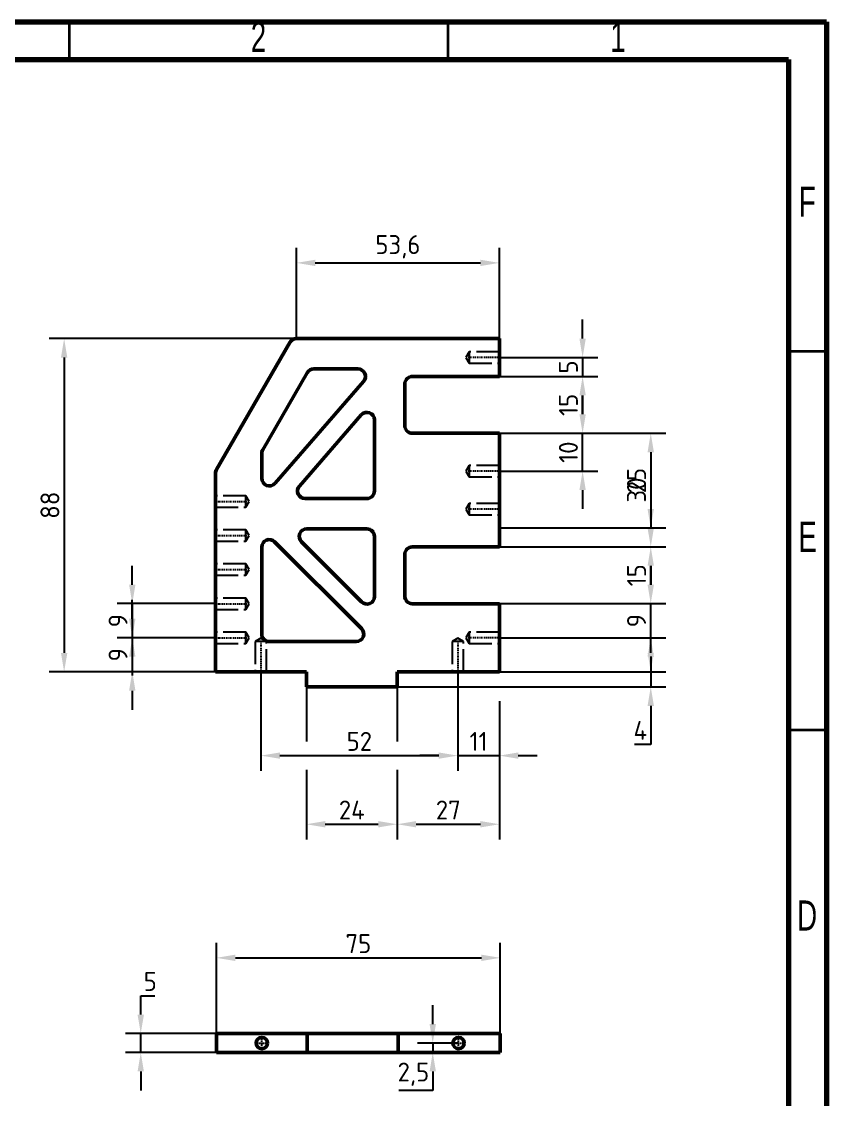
# Model space of a CAD drawing. Header units: millimetres. Extents: x -1615 to 4166, y 5 to 3174.
# Drawn here: x 779.8 to 886.1, y 533.6 to 675.9 of the extents above; entities that cross this region are included whole.
import ezdxf

# ---------------------------------------------------------------- set-up
doc = ezdxf.new("R2010")
doc.units = ezdxf.units.MM
doc.header["$LTSCALE"] = 0.25
doc.header["$PDSIZE"] = -1
for name, pattern in [('ACAD_ISO02W100', [15, 12, -3]), ('ACAD_ISO08W100', [36, 24, -3, 6, -3]), ('CENTER2', [1.125, 0.75, -0.125, 0.125, -0.125])]:
    doc.linetypes.add(name, pattern=pattern)
doc.layers.get('0').update_dxf_attribs({"lineweight": 50})
for name, color, linetype, lineweight in [('duong tam', 2, 'ACAD_ISO08W100', 25), ('kich thuoc', 1, 'Continuous', 25), ('Net dam', 7, 'Continuous', 50), ('netdut', 6, 'ACAD_ISO02W100', 25)]:
    doc.layers.add(name, color=color, linetype=linetype, lineweight=lineweight)
doc.styles.add('SLDTEXTSTYLE0', font='TXT', dxfattribs={"width": 0.686449})
doc.styles.get("Standard").update_dxf_attribs({"font": ''})
doc.styles.get('Standard').set_extended_font_data('TCVN 7284')
doc.dimstyles.new('Ratio 2', dxfattribs={"dimtxt": 2.5, "dimasz": 2.5, "dimexe": 2, "dimexo": 0, "dimtad": 1, "dimtoh": 1, "dimdec": 1, "dimlfac": 2, "dimzin": 9, "dimtxsty": 'Standard', "dimcen": 2.5, "dimazin": 2, "dimtfac": 1, "dimtdec": 1, "dimtmove": 0, "dimatfit": 3, "dimfxl": 1, "dimtzin": 1, "dimarcsym": 0})

# ---------------------------------------------------------------- blocks, each defined once
blk = doc.blocks.new('*U825')
at = {"layer": 'duong tam', "color": 0, "linetype": 'CENTER2', "transparency": 16777216}
blk.add_line((2.12, 0), (-2.12, 0), dxfattribs=at)
blk = doc.blocks.new('*U826')
at = {"layer": 'duong tam', "color": 0, "linetype": 'CENTER2', "transparency": 16777216}
blk.add_line((2.12, 0), (-2.12, 0), dxfattribs=at)
blk = doc.blocks.new('*U827')
at = {"layer": 'duong tam', "color": 0, "linetype": 'CENTER2', "transparency": 16777216}
blk.add_line((2.12, 0), (-2.12, 0), dxfattribs=at)
blk = doc.blocks.new('*U828')
at = {"layer": 'duong tam', "color": 0, "linetype": 'CENTER2', "transparency": 16777216}
blk.add_line((2.12, 0), (-2.12, 0), dxfattribs=at)
blk = doc.blocks.new('*U829')
at = {"layer": 'duong tam', "color": 0, "linetype": 'CENTER2', "transparency": 16777216}
blk.add_line((0, 2.12), (0, -2.12), dxfattribs=at)
blk = doc.blocks.new('*U830')
at = {"layer": 'duong tam', "color": 0, "linetype": 'CENTER2', "transparency": 16777216}
blk.add_line((0, 2.12), (0, -2.12), dxfattribs=at)
blk = doc.blocks.new('*U831')
at = {"layer": 'duong tam', "color": 0, "linetype": 'CENTER2', "transparency": 16777216}
blk.add_line((-2.12, 0), (2.12, 0), dxfattribs=at)
blk = doc.blocks.new('*U832')
at = {"layer": 'duong tam', "color": 0, "linetype": 'CENTER2', "transparency": 16777216}
blk.add_line((-2.12, 0), (2.12, 0), dxfattribs=at)
blk = doc.blocks.new('*U833')
at = {"layer": 'duong tam', "color": 0, "linetype": 'CENTER2', "transparency": 16777216}
blk.add_line((-2.12, 0), (2.12, 0), dxfattribs=at)
blk = doc.blocks.new('*U834')
at = {"layer": 'duong tam', "color": 0, "linetype": 'CENTER2', "transparency": 16777216}
blk.add_line((-2.12, 0), (2.12, 0), dxfattribs=at)
blk = doc.blocks.new('*U835')
at = {"layer": 'duong tam', "color": 0, "linetype": 'CENTER2', "transparency": 16777216}
blk.add_line((-2.12, 0), (2.12, 0), dxfattribs=at)
blk = doc.blocks.new('*U836')
at = {"layer": 'duong tam', "color": 0, "linetype": 'CENTER2', "transparency": 16777216}
for p, q in [((-0.87, 0), (-0.15, 0)), ((0, 0.15), (0, 0.87)), ((0.15, 0), (0.87, 0)), ((0, -0.87), (0, -0.15))]:
    blk.add_line(p, q, dxfattribs=at)
at = {"layer": 'duong tam', "color": 0, "linetype": 'Continuous', "transparency": 16777216}
for p, q in [((-0.075, 0), (0.075, 0)), ((0, -0.075), (0, 0.075))]:
    blk.add_line(p, q, dxfattribs=at)
blk = doc.blocks.new('*U837')
at = {"layer": 'duong tam', "color": 0, "linetype": 'CENTER2', "transparency": 16777216}
for p, q in [((-0.87, 0), (-0.15, 0)), ((0, 0.15), (0, 0.87)), ((0.15, 0), (0.87, 0)), ((0, -0.87), (0, -0.15))]:
    blk.add_line(p, q, dxfattribs=at)
at = {"layer": 'duong tam', "color": 0, "linetype": 'Continuous', "transparency": 16777216}
for p, q in [((-0.075, 0), (0.075, 0)), ((0, -0.075), (0, 0.075))]:
    blk.add_line(p, q, dxfattribs=at)
blk = doc.blocks.new('*D862')
at = {"layer": 'Defpoints', "color": 0, "transparency": 16777216}
for p in [(843.02, 552.26), (805.52, 542.26), (843.02, 542.26)]:
    blk.add_point(p, dxfattribs=at)
at = {"layer": 'kich thuoc', "color": 0, "lineweight": -2, "transparency": 16777216}
for p, q in [((805.52, 542.26), (805.52, 554.26)), ((843.02, 542.26), (843.02, 554.26)), ((808.02, 552.26), (840.52, 552.26))]:
    blk.add_line(p, q, dxfattribs=at)
at = {"layer": 'kich thuoc', "color": 0, "transparency": 16777216}
for points in [[(808.02, 552.68), (808.02, 551.84), (805.52, 552.26)], [(840.52, 552.68), (840.52, 551.84), (843.02, 552.26)]]:
    blk.add_solid(points, dxfattribs=at)
at = {"layer": 'kich thuoc', "color": 0, "transparency": 16777216, "insert": (824.27, 554.14), "char_height": 2.5, "attachment_point": 5}
blk.add_mtext('75', dxfattribs=at)
blk = doc.blocks.new('*D863')
at = {"layer": 'Defpoints', "color": 0, "transparency": 16777216}
for p in [(795.52, 542.26), (805.52, 542.26), (805.52, 539.76)]:
    blk.add_point(p, dxfattribs=at)
at = {"layer": 'kich thuoc', "color": 0, "lineweight": -2, "transparency": 16777216}
for p, q in [((795.52, 544.76), (795.52, 547.26)), ((795.52, 547.26), (797.39, 547.26)), ((805.52, 542.26), (793.52, 542.26)), ((795.52, 539.76), (795.52, 542.26)), ((805.52, 539.76), (793.52, 539.76)), ((795.52, 537.26), (795.52, 534.76))]:
    blk.add_line(p, q, dxfattribs=at)
at = {"layer": 'kich thuoc', "color": 0, "transparency": 16777216}
for points in [[(795.1, 544.76), (795.94, 544.76), (795.52, 542.26)], [(795.1, 537.26), (795.94, 537.26), (795.52, 539.76)]]:
    blk.add_solid(points, dxfattribs=at)
at = {"layer": 'kich thuoc', "color": 0, "transparency": 16777216, "insert": (796.77, 549.14), "char_height": 2.5, "attachment_point": 5}
blk.add_mtext('5', dxfattribs=at)
blk = doc.blocks.new('*D864')
at = {"layer": 'Defpoints', "color": 0, "transparency": 16777216}
for p in [(837.52, 541.01), (834.1, 539.76), (837.52, 539.76)]:
    blk.add_point(p, dxfattribs=at)
at = {"layer": 'kich thuoc', "color": 0, "lineweight": -2, "transparency": 16777216}
for p, q in [((834.1, 543.51), (834.1, 546.01)), ((837.52, 541.01), (832.1, 541.01)), ((834.1, 541.01), (834.1, 539.76)), ((837.52, 539.76), (832.1, 539.76)), ((834.1, 537.26), (834.1, 534.76)), ((834.1, 534.76), (829.6, 534.76))]:
    blk.add_line(p, q, dxfattribs=at)
at = {"layer": 'kich thuoc', "color": 0, "transparency": 16777216}
for points in [[(833.68, 543.51), (834.52, 543.51), (834.1, 541.01)], [(833.68, 537.26), (834.52, 537.26), (834.1, 539.76)]]:
    blk.add_solid(points, dxfattribs=at)
at = {"layer": 'kich thuoc', "color": 0, "transparency": 16777216, "insert": (831.54, 536.89), "char_height": 2.5, "attachment_point": 5}
blk.add_mtext('2,5', dxfattribs=at)
blk = doc.blocks.new('*D865')
at = {"layer": 'Defpoints', "color": 0, "transparency": 16777216}
for p in [(816.08, 634.03), (785.4, 590.03), (805.4, 590.03)]:
    blk.add_point(p, dxfattribs=at)
at = {"layer": 'kich thuoc', "color": 0, "lineweight": -2, "transparency": 16777216}
for p, q in [((816.08, 634.03), (783.4, 634.03)), ((785.4, 631.53), (785.4, 592.53)), ((805.4, 590.03), (783.4, 590.03))]:
    blk.add_line(p, q, dxfattribs=at)
at = {"layer": 'kich thuoc', "color": 0, "transparency": 16777216}
for points in [[(784.98, 631.53), (785.82, 631.53), (785.4, 634.03)], [(784.98, 592.53), (785.82, 592.53), (785.4, 590.03)]]:
    blk.add_solid(points, dxfattribs=at)
at = {"layer": 'kich thuoc', "color": 0, "transparency": 16777216, "insert": (783.52, 612.03), "char_height": 2.5, "attachment_point": 5, "rotation": 90}
blk.add_mtext('88', dxfattribs=at)
blk = doc.blocks.new('*D866')
at = {"layer": 'Defpoints', "color": 0, "transparency": 16777216}
for p in [(805.4, 594.53), (794.4, 590.03), (805.4, 590.03)]:
    blk.add_point(p, dxfattribs=at)
at = {"layer": 'kich thuoc', "color": 0, "lineweight": -2, "transparency": 16777216}
for p, q in [((794.4, 597.03), (794.4, 599.53)), ((805.4, 594.53), (792.4, 594.53)), ((794.4, 594.53), (794.4, 590.03)), ((805.4, 590.03), (792.4, 590.03)), ((794.4, 587.53), (794.4, 585.03))]:
    blk.add_line(p, q, dxfattribs=at)
at = {"layer": 'kich thuoc', "color": 0, "transparency": 16777216}
for points in [[(793.98, 597.03), (794.82, 597.03), (794.4, 594.53)], [(793.98, 587.53), (794.82, 587.53), (794.4, 590.03)]]:
    blk.add_solid(points, dxfattribs=at)
at = {"layer": 'kich thuoc', "color": 0, "transparency": 16777216, "insert": (792.52, 592.28), "char_height": 2.5, "attachment_point": 5, "rotation": 90}
blk.add_mtext('9', dxfattribs=at)
blk = doc.blocks.new('*D867')
at = {"layer": 'Defpoints', "color": 0, "transparency": 16777216}
for p in [(805.28, 599.03), (794.4, 594.53), (805.28, 594.53)]:
    blk.add_point(p, dxfattribs=at)
at = {"layer": 'kich thuoc', "color": 0, "lineweight": -2, "transparency": 16777216}
for p, q in [((794.4, 601.53), (794.4, 604.03)), ((805.28, 599.03), (792.4, 599.03)), ((794.4, 599.03), (794.4, 594.53)), ((805.28, 594.53), (792.4, 594.53)), ((794.4, 592.03), (794.4, 589.53))]:
    blk.add_line(p, q, dxfattribs=at)
at = {"layer": 'kich thuoc', "color": 0, "transparency": 16777216}
for points in [[(793.98, 601.53), (794.82, 601.53), (794.4, 599.03)], [(793.98, 592.03), (794.82, 592.03), (794.4, 594.53)]]:
    blk.add_solid(points, dxfattribs=at)
at = {"layer": 'kich thuoc', "color": 0, "transparency": 16777216, "insert": (792.52, 596.78), "char_height": 2.5, "attachment_point": 5, "rotation": 90}
blk.add_mtext('9', dxfattribs=at)
blk = doc.blocks.new('*D868')
at = {"layer": 'Defpoints', "color": 0, "transparency": 16777216}
for p in [(842.9, 644.03), (816.08, 634.03), (842.9, 634.03)]:
    blk.add_point(p, dxfattribs=at)
at = {"layer": 'kich thuoc', "color": 0, "lineweight": -2, "transparency": 16777216}
for p, q in [((816.08, 634.03), (816.08, 646.03)), ((842.9, 634.03), (842.9, 646.03)), ((818.58, 644.03), (840.4, 644.03))]:
    blk.add_line(p, q, dxfattribs=at)
at = {"layer": 'kich thuoc', "color": 0, "transparency": 16777216}
for points in [[(818.58, 644.44), (818.58, 643.61), (816.08, 644.03)], [(840.4, 644.44), (840.4, 643.61), (842.9, 644.03)]]:
    blk.add_solid(points, dxfattribs=at)
at = {"layer": 'kich thuoc', "color": 0, "transparency": 16777216, "insert": (829.49, 646.15), "char_height": 2.5, "attachment_point": 5}
blk.add_mtext('53,6', dxfattribs=at)
blk = doc.blocks.new('*D869')
at = {"layer": 'Defpoints', "color": 0, "transparency": 16777216}
for p in [(842.9, 621.53), (842.9, 609.03), (862.9, 609.03)]:
    blk.add_point(p, dxfattribs=at)
at = {"layer": 'kich thuoc', "color": 0, "lineweight": -2, "transparency": 16777216}
for p, q in [((842.9, 621.53), (864.9, 621.53)), ((862.9, 619.03), (862.9, 611.53)), ((842.9, 609.03), (864.9, 609.03))]:
    blk.add_line(p, q, dxfattribs=at)
at = {"layer": 'kich thuoc', "color": 0, "transparency": 16777216}
for points in [[(862.48, 619.03), (863.32, 619.03), (862.9, 621.53)], [(862.48, 611.53), (863.32, 611.53), (862.9, 609.03)]]:
    blk.add_solid(points, dxfattribs=at)
at = {"layer": 'kich thuoc', "color": 0, "transparency": 16777216, "insert": (861.02, 615.28), "char_height": 2.5, "attachment_point": 5, "rotation": 90}
blk.add_mtext('25', dxfattribs=at)
blk = doc.blocks.new('*D870')
at = {"layer": 'Defpoints', "color": 0, "transparency": 16777216}
for p in [(842.9, 629.03), (842.9, 621.53), (853.9, 621.53)]:
    blk.add_point(p, dxfattribs=at)
at = {"layer": 'kich thuoc', "color": 0, "lineweight": -2, "transparency": 16777216}
for p, q in [((842.9, 629.03), (855.9, 629.03)), ((853.9, 626.53), (853.9, 624.03)), ((842.9, 621.53), (855.9, 621.53))]:
    blk.add_line(p, q, dxfattribs=at)
at = {"layer": 'kich thuoc', "color": 0, "transparency": 16777216}
for points in [[(853.48, 626.53), (854.32, 626.53), (853.9, 629.03)], [(853.48, 624.03), (854.32, 624.03), (853.9, 621.53)]]:
    blk.add_solid(points, dxfattribs=at)
at = {"layer": 'kich thuoc', "color": 0, "transparency": 16777216, "insert": (852.02, 625.28), "char_height": 2.5, "attachment_point": 5, "rotation": 90}
blk.add_mtext('15', dxfattribs=at)
blk = doc.blocks.new('*D871')
at = {"layer": 'Defpoints', "color": 0, "transparency": 16777216}
for p in [(842.9, 631.53), (842.9, 629.03), (853.9, 629.03)]:
    blk.add_point(p, dxfattribs=at)
at = {"layer": 'kich thuoc', "color": 0, "lineweight": -2, "transparency": 16777216}
for p, q in [((853.9, 634.03), (853.9, 636.53)), ((842.9, 631.53), (855.9, 631.53)), ((853.9, 631.53), (853.9, 629.03)), ((842.9, 629.03), (855.9, 629.03)), ((853.9, 626.53), (853.9, 624.03))]:
    blk.add_line(p, q, dxfattribs=at)
at = {"layer": 'kich thuoc', "color": 0, "transparency": 16777216}
for points in [[(853.48, 634.03), (854.32, 634.03), (853.9, 631.53)], [(853.48, 626.53), (854.32, 626.53), (853.9, 629.03)]]:
    blk.add_solid(points, dxfattribs=at)
at = {"layer": 'kich thuoc', "color": 0, "transparency": 16777216, "insert": (852.02, 630.28), "char_height": 2.5, "attachment_point": 5, "rotation": 90}
blk.add_mtext('5', dxfattribs=at)
blk = doc.blocks.new('*D872')
at = {"layer": 'Defpoints', "color": 0, "transparency": 16777216}
for p in [(842.9, 621.53), (842.9, 606.53), (862.9, 606.53)]:
    blk.add_point(p, dxfattribs=at)
at = {"layer": 'kich thuoc', "color": 0, "lineweight": -2, "transparency": 16777216}
for p, q in [((842.9, 621.53), (864.9, 621.53)), ((862.9, 619.03), (862.9, 609.03)), ((842.9, 606.53), (864.9, 606.53))]:
    blk.add_line(p, q, dxfattribs=at)
at = {"layer": 'kich thuoc', "color": 0, "transparency": 16777216}
for points in [[(862.48, 619.03), (863.32, 619.03), (862.9, 621.53)], [(862.48, 609.03), (863.32, 609.03), (862.9, 606.53)]]:
    blk.add_solid(points, dxfattribs=at)
at = {"layer": 'kich thuoc', "color": 0, "transparency": 16777216, "insert": (861.02, 614.03), "char_height": 2.5, "attachment_point": 5, "rotation": 90}
blk.add_mtext('30', dxfattribs=at)
blk = doc.blocks.new('*D873')
at = {"layer": 'Defpoints', "color": 0, "transparency": 16777216}
for p in [(842.9, 606.53), (842.9, 599.03), (862.9, 599.03)]:
    blk.add_point(p, dxfattribs=at)
at = {"layer": 'kich thuoc', "color": 0, "lineweight": -2, "transparency": 16777216}
for p, q in [((842.9, 606.53), (864.9, 606.53)), ((862.9, 604.03), (862.9, 601.53)), ((842.9, 599.03), (864.9, 599.03))]:
    blk.add_line(p, q, dxfattribs=at)
at = {"layer": 'kich thuoc', "color": 0, "transparency": 16777216}
for points in [[(862.48, 604.03), (863.32, 604.03), (862.9, 606.53)], [(862.48, 601.53), (863.32, 601.53), (862.9, 599.03)]]:
    blk.add_solid(points, dxfattribs=at)
at = {"layer": 'kich thuoc', "color": 0, "transparency": 16777216, "insert": (861.02, 602.78), "char_height": 2.5, "attachment_point": 5, "rotation": 90}
blk.add_mtext('15', dxfattribs=at)
blk = doc.blocks.new('*D874')
at = {"layer": 'Defpoints', "color": 0, "transparency": 16777216}
for p in [(842.9, 599.03), (862.9, 599.03), (842.9, 594.53)]:
    blk.add_point(p, dxfattribs=at)
at = {"layer": 'kich thuoc', "color": 0, "lineweight": -2, "transparency": 16777216}
for p, q in [((862.9, 601.53), (862.9, 604.03)), ((842.9, 599.03), (864.9, 599.03)), ((862.9, 594.53), (862.9, 599.03)), ((842.9, 594.53), (864.9, 594.53)), ((862.9, 592.03), (862.9, 589.53))]:
    blk.add_line(p, q, dxfattribs=at)
at = {"layer": 'kich thuoc', "color": 0, "transparency": 16777216}
for points in [[(862.48, 601.53), (863.32, 601.53), (862.9, 599.03)], [(862.48, 592.03), (863.32, 592.03), (862.9, 594.53)]]:
    blk.add_solid(points, dxfattribs=at)
at = {"layer": 'kich thuoc', "color": 0, "transparency": 16777216, "insert": (861.02, 596.78), "char_height": 2.5, "attachment_point": 5, "rotation": 90}
blk.add_mtext('9', dxfattribs=at)
blk = doc.blocks.new('*D875')
at = {"layer": 'Defpoints', "color": 0, "transparency": 16777216}
for p in [(842.9, 621.53), (853.9, 621.53), (842.9, 616.53)]:
    blk.add_point(p, dxfattribs=at)
at = {"layer": 'kich thuoc', "color": 0, "lineweight": -2, "transparency": 16777216}
for p, q in [((853.9, 624.03), (853.9, 626.53)), ((842.9, 621.53), (855.9, 621.53)), ((853.9, 616.53), (853.9, 621.53)), ((842.9, 616.53), (855.9, 616.53)), ((853.9, 614.03), (853.9, 611.53))]:
    blk.add_line(p, q, dxfattribs=at)
at = {"layer": 'kich thuoc', "color": 0, "transparency": 16777216}
for points in [[(853.48, 624.03), (854.32, 624.03), (853.9, 621.53)], [(853.48, 614.03), (854.32, 614.03), (853.9, 616.53)]]:
    blk.add_solid(points, dxfattribs=at)
at = {"layer": 'kich thuoc', "color": 0, "transparency": 16777216, "insert": (852.02, 619.03), "char_height": 2.5, "attachment_point": 5, "rotation": 90}
blk.add_mtext('10', dxfattribs=at)
blk = doc.blocks.new('*D876')
at = {"layer": 'Defpoints', "color": 0, "transparency": 16777216}
for p in [(842.9, 590.03), (829.4, 588.03), (842.9, 569.9)]:
    blk.add_point(p, dxfattribs=at)
at = {"layer": 'kich thuoc', "color": 0, "lineweight": -2, "transparency": 16777216}
for p, q in [((829.4, 586.15), (829.4, 580.84)), ((842.9, 586.15), (842.9, 567.9)), ((829.4, 577.09), (829.4, 567.9)), ((831.9, 569.9), (840.4, 569.9))]:
    blk.add_line(p, q, dxfattribs=at)
at = {"layer": 'kich thuoc', "color": 0, "transparency": 16777216}
for points in [[(831.9, 570.32), (831.9, 569.48), (829.4, 569.9)], [(840.4, 570.32), (840.4, 569.48), (842.9, 569.9)]]:
    blk.add_solid(points, dxfattribs=at)
at = {"layer": 'kich thuoc', "color": 0, "transparency": 16777216, "insert": (836.15, 571.78), "char_height": 2.5, "attachment_point": 5}
blk.add_mtext('27', dxfattribs=at)
blk = doc.blocks.new('*D877')
at = {"layer": 'Defpoints', "color": 0, "transparency": 16777216}
for p in [(837.4, 590.03), (842.9, 590.03), (842.9, 578.96)]:
    blk.add_point(p, dxfattribs=at)
at = {"layer": 'kich thuoc', "color": 0, "lineweight": -2, "transparency": 16777216}
for p, q in [((837.4, 590.03), (837.4, 589.9)), ((837.4, 586.15), (837.4, 576.96)), ((842.9, 586.15), (842.9, 576.96)), ((834.9, 578.96), (832.4, 578.96)), ((837.4, 578.96), (842.9, 578.96)), ((845.4, 578.96), (847.9, 578.96))]:
    blk.add_line(p, q, dxfattribs=at)
at = {"layer": 'kich thuoc', "color": 0, "transparency": 16777216}
for points in [[(834.9, 579.38), (834.9, 578.55), (837.4, 578.96)], [(845.4, 579.38), (845.4, 578.55), (842.9, 578.96)]]:
    blk.add_solid(points, dxfattribs=at)
at = {"layer": 'kich thuoc', "color": 0, "transparency": 16777216, "insert": (840.15, 580.84), "char_height": 2.5, "attachment_point": 5}
blk.add_mtext('11', dxfattribs=at)
blk = doc.blocks.new('*D878')
at = {"layer": 'Defpoints', "color": 0, "transparency": 16777216}
for p in [(817.4, 588.03), (829.4, 588.03), (829.4, 569.9)]:
    blk.add_point(p, dxfattribs=at)
at = {"layer": 'kich thuoc', "color": 0, "lineweight": -2, "transparency": 16777216}
for p, q in [((817.4, 588.03), (817.4, 580.84)), ((829.4, 588.03), (829.4, 580.84)), ((817.4, 577.09), (817.4, 567.9)), ((829.4, 577.09), (829.4, 567.9)), ((819.9, 569.9), (826.9, 569.9))]:
    blk.add_line(p, q, dxfattribs=at)
at = {"layer": 'kich thuoc', "color": 0, "transparency": 16777216}
for points in [[(819.9, 570.32), (819.9, 569.48), (817.4, 569.9)], [(826.9, 570.32), (826.9, 569.48), (829.4, 569.9)]]:
    blk.add_solid(points, dxfattribs=at)
at = {"layer": 'kich thuoc', "color": 0, "transparency": 16777216, "insert": (823.4, 571.78), "char_height": 2.5, "attachment_point": 5}
blk.add_mtext('24', dxfattribs=at)
blk = doc.blocks.new('*D879')
at = {"layer": 'Defpoints', "color": 0, "transparency": 16777216}
for p in [(811.4, 590.03), (837.4, 589.91), (837.4, 578.96)]:
    blk.add_point(p, dxfattribs=at)
at = {"layer": 'kich thuoc', "color": 0, "lineweight": -2, "transparency": 16777216}
for p, q in [((811.4, 590.03), (811.4, 576.96)), ((837.4, 589.91), (837.4, 576.96)), ((813.9, 578.96), (834.9, 578.96))]:
    blk.add_line(p, q, dxfattribs=at)
at = {"layer": 'kich thuoc', "color": 0, "transparency": 16777216}
for points in [[(813.9, 579.38), (813.9, 578.55), (811.4, 578.96)], [(834.9, 579.38), (834.9, 578.55), (837.4, 578.96)]]:
    blk.add_solid(points, dxfattribs=at)
at = {"layer": 'kich thuoc', "color": 0, "transparency": 16777216, "insert": (824.4, 580.84), "char_height": 2.5, "attachment_point": 5}
blk.add_mtext('52', dxfattribs=at)
blk = doc.blocks.new('*D880')
at = {"layer": 'Defpoints', "color": 0, "transparency": 16777216}
for p in [(842.9, 590.03), (862.9, 590.03), (829.4, 588.03)]:
    blk.add_point(p, dxfattribs=at)
at = {"layer": 'kich thuoc', "color": 0, "lineweight": -2, "transparency": 16777216}
for p, q in [((862.9, 592.53), (862.9, 595.03)), ((842.9, 590.03), (864.9, 590.03)), ((862.9, 590.03), (862.9, 588.03)), ((829.4, 588.03), (864.9, 588.03)), ((862.9, 585.53), (862.9, 580.43)), ((862.9, 580.43), (860.77, 580.43))]:
    blk.add_line(p, q, dxfattribs=at)
at = {"layer": 'kich thuoc', "color": 0, "transparency": 16777216}
for points in [[(862.48, 592.53), (863.32, 592.53), (862.9, 590.03)], [(862.48, 585.53), (863.32, 585.53), (862.9, 588.03)]]:
    blk.add_solid(points, dxfattribs=at)
at = {"layer": 'kich thuoc', "color": 0, "transparency": 16777216, "insert": (861.52, 582.3), "char_height": 2.5, "attachment_point": 5}
blk.add_mtext('4', dxfattribs=at)

msp = doc.modelspace()

# ---------------------------------------------------------------- linework, layer by layer
at = {"color": 7, "linetype": 'Continuous', "lineweight": 70}
for p, q in [((486.115, 675.863), (886.115, 675.863)), ((886.115, 675.863), (886.115, 388.863)), ((491.115, 670.863), (881.115, 670.863)), ((881.115, 670.863), (881.115, 393.863))]:
    msp.add_line(p, q, dxfattribs=at)
at = {"color": 7, "linetype": 'Continuous', "lineweight": 35}
for p, q in [((786.115, 670.863), (786.115, 675.863)), ((836.115, 670.863), (836.115, 675.863)), ((881.115, 632.363), (886.115, 632.363)), ((881.115, 582.363), (886.115, 582.363))]:
    msp.add_line(p, q, dxfattribs=at)
at = {"layer": 'Net dam'}
for p, q in [((805.533, 616.757), (815.214, 633.525)), ((816.08, 634.025), (842.899, 634.025)), ((842.899, 634.025), (842.899, 629.025)), ((817.523, 629.525), (811.638, 619.331)), ((824.203, 630.025), (818.389, 630.025)), ((813.258, 614.922), (824.958, 628.369)), ((830.399, 628.025), (830.399, 622.525)), ((842.899, 629.025), (831.399, 629.025)), ((824.644, 623.943), (816.482, 614.562)), ((826.399, 613.905), (826.399, 623.287)), ((831.399, 621.525), (842.899, 621.525)), ((842.899, 621.525), (842.899, 606.525)), ((811.504, 618.831), (811.504, 615.578)), ((805.399, 590.025), (805.399, 616.257)), ((817.237, 612.905), (825.399, 612.905)), ((825.399, 608.905), (817.457, 608.905)), ((826.399, 599.971), (826.399, 607.905)), ((811.504, 606.493), (811.504, 595.025)), ((824.69, 595.733), (813.211, 607.2)), ((816.75, 607.198), (824.692, 599.264)), ((831.399, 606.525), (842.899, 606.525)), ((830.399, 605.525), (830.399, 600.025)), ((831.399, 599.025), (842.899, 599.025)), ((842.899, 590.025), (842.899, 599.025)), ((812.504, 594.025), (823.983, 594.025)), ((817.399, 590.025), (805.399, 590.025)), ((817.399, 590.025), (817.399, 588.025)), ((829.399, 588.025), (829.399, 590.025)), ((842.899, 590.025), (829.399, 590.025)), ((817.399, 588.025), (829.399, 588.025)), ((805.519, 542.261), (805.519, 539.761)), ((817.519, 542.261), (805.519, 542.261)), ((817.519, 542.261), (829.519, 542.261)), ((817.519, 542.261), (817.519, 539.761)), ((829.519, 542.261), (829.519, 539.761)), ((843.019, 542.261), (829.519, 542.261)), ((843.019, 542.261), (843.019, 539.761)), ((817.519, 539.761), (805.519, 539.761)), ((817.519, 539.761), (829.519, 539.761)), ((843.019, 539.761), (829.519, 539.761))]:
    msp.add_line(p, q, dxfattribs=at)
for centre in [(811.519, 541.011), (837.519, 541.011)]:
    msp.add_circle(centre, 0.75, dxfattribs=at)
for centre, start, end in [((816.08, 633.025), 90, 150), ((818.389, 629.025), 90, 150), ((824.203, 629.025), 318.97532, 90), ((831.399, 628.025), 90, 180), ((825.399, 623.287), 0, 138.97532), ((831.399, 622.525), 180, 270), ((812.504, 618.831), 150, 180), ((806.399, 616.257), 150, 180), ((812.504, 615.578), 180, 318.97532), ((817.237, 613.905), 138.97532, 270), ((825.399, 613.905), 270, 0), ((817.457, 607.905), 90, 225.02834), ((825.399, 607.905), 0, 90), ((812.504, 606.493), 45.02834, 180), ((831.399, 605.525), 90, 180), ((825.399, 599.971), 225.02834, 0), ((831.399, 600.025), 180, 270), ((812.504, 595.025), 180, 270), ((823.983, 595.025), 270, 45.02834)]:
    msp.add_arc(centre, 1, start, end, dxfattribs=at)
at = {"layer": 'netdut'}
for p, q in [((838.899, 632.275), (838.448, 631.525)), ((838.899, 632.275), (838.899, 630.775)), ((842.899, 632.275), (838.899, 632.275)), ((838.448, 631.525), (838.899, 630.775)), ((838.899, 630.775), (842.899, 630.775)), ((838.899, 617.275), (838.448, 616.525)), ((838.448, 616.525), (838.899, 615.775)), ((838.899, 617.275), (838.899, 615.775)), ((842.899, 617.275), (838.899, 617.275)), ((838.899, 615.775), (842.899, 615.775)), ((809.399, 613.275), (805.399, 613.275)), ((809.399, 611.775), (809.399, 613.275)), ((809.85, 612.525), (809.399, 613.275)), ((809.399, 611.775), (809.85, 612.525)), ((838.899, 612.275), (838.448, 611.525)), ((838.899, 612.275), (838.899, 610.775)), ((842.899, 612.275), (838.899, 612.275)), ((805.399, 611.775), (809.399, 611.775)), ((838.448, 611.525), (838.899, 610.775)), ((838.899, 610.775), (842.899, 610.775)), ((809.399, 608.775), (805.399, 608.775)), ((809.399, 607.275), (809.399, 608.775)), ((809.85, 608.025), (809.399, 608.775)), ((809.399, 607.275), (809.85, 608.025)), ((805.399, 607.275), (809.399, 607.275)), ((809.399, 604.275), (805.399, 604.275)), ((809.399, 602.775), (809.399, 604.275)), ((809.85, 603.525), (809.399, 604.275)), ((809.399, 602.775), (809.85, 603.525)), ((805.399, 602.775), (809.399, 602.775)), ((809.399, 599.775), (805.399, 599.775)), ((809.399, 598.275), (809.399, 599.775)), ((809.85, 599.025), (809.399, 599.775)), ((805.399, 598.275), (809.399, 598.275)), ((809.399, 598.275), (809.85, 599.025)), ((809.399, 595.275), (805.399, 595.275)), ((809.399, 593.775), (809.399, 595.275)), ((809.85, 594.525), (809.399, 595.275)), ((838.899, 595.275), (838.448, 594.525)), ((838.899, 595.275), (838.899, 593.775)), ((842.899, 595.275), (838.899, 595.275)), ((805.399, 593.775), (809.399, 593.775)), ((809.399, 593.775), (809.85, 594.525)), ((811.399, 594.476), (810.649, 594.025)), ((812.149, 594.025), (810.649, 594.025)), ((810.649, 594.025), (810.649, 590.025)), ((812.149, 594.025), (811.399, 594.476)), ((812.149, 590.025), (812.149, 594.025)), ((837.399, 594.476), (836.649, 594.025)), ((838.149, 594.025), (836.649, 594.025)), ((836.649, 594.025), (836.649, 590.025)), ((838.149, 594.025), (837.399, 594.476)), ((838.149, 590.025), (838.149, 594.025)), ((838.448, 594.525), (838.899, 593.775)), ((838.899, 593.775), (842.899, 593.775))]:
    msp.add_line(p, q, dxfattribs=at)

# ---------------------------------------------------------------- block references
at = {"layer": 'duong tam', "linetype": 'CENTER2'}
for name, p in [('*U825', (840.899, 631.525)), ('*U826', (840.899, 616.525)), ('*U835', (807.399, 612.525)), ('*U827', (840.899, 611.525)), ('*U834', (807.399, 608.025)), ('*U833', (807.399, 603.525)), ('*U832', (807.399, 599.025)), ('*U831', (807.399, 594.525)), ('*U830', (811.399, 592.025)), ('*U829', (837.399, 592.025)), ('*U828', (840.899, 594.525)), ('*U836', (811.519, 541.011)), ('*U837', (837.519, 541.011))]:
    msp.add_blockref(name, p, dxfattribs=at)

# ---------------------------------------------------------------- texts
at = {"color": 7, "linetype": 'Continuous', "lineweight": 0, "char_height": 3.969, "attachment_point": 2, "style": 'SLDTEXTSTYLE0'}
for s, insert in [('2', (811.075, 675.834)), ('1', (858.575, 675.834)), ('F', (883.573, 654.084)), ('E', (883.623, 609.834)), ('D', (883.568, 559.834))]:
    msp.add_mtext(s, dxfattribs=dict(at, insert=insert))

# ---------------------------------------------------------------- dimensions: what is measured, and where the dimension line sits
at = {"layer": 'kich thuoc'}
dim = msp.add_aligned_dim(p1=(816.08, 634.025), p2=(842.899, 634.025), distance=10, dimstyle='Ratio 2', dxfattribs=at)
dim.commit()
dim.dimension.update_dxf_attribs({"geometry": '*D868', "text_midpoint": (829.489, 646.15)})
for base, p1, p2, picture, middle in [((853.899, 629.025), (842.899, 631.525), (842.899, 629.025), '*D871', (853.899, 630.275)), ((862.899, 590.025), (829.399, 588.025), (842.899, 590.025), '*D880', (861.524, 580.426))]:
    dim = msp.add_linear_dim(base=base, p1=p1, p2=p2, angle=90, dimstyle='Ratio 2', dxfattribs=at)
    dim.commit()
    dim.dimension.update_dxf_attribs({"geometry": picture, "text_midpoint": middle, "dimtype": 160})
for base, p1, p2, picture, middle in [((785.399, 590.025), (816.08, 634.025), (805.399, 590.025), '*D865', (783.524, 612.025)), ((853.899, 621.525), (842.899, 629.025), (842.899, 621.525), '*D870', (852.024, 625.275)), ((853.899, 621.525), (842.899, 616.525), (842.899, 621.525), '*D875', (852.024, 619.025)), ((862.899, 609.025), (842.899, 621.525), (842.899, 609.025), '*D869', (861.024, 615.275)), ((862.899, 606.525), (842.899, 621.525), (842.899, 606.525), '*D872', (861.024, 614.025)), ((862.899, 599.025), (842.899, 606.525), (842.899, 599.025), '*D873', (861.024, 602.775)), ((794.399, 594.525), (805.279, 599.025), (805.279, 594.525), '*D867', (792.524, 596.775)), ((862.899, 599.025), (842.899, 594.525), (842.899, 599.025), '*D874', (861.024, 596.775)), ((794.399, 590.025), (805.399, 594.525), (805.399, 590.025), '*D866', (792.524, 592.275)), ((795.519, 542.261), (805.519, 539.761), (805.519, 542.261), '*D863', (796.769, 549.136)), ((834.1, 539.761), (837.519, 541.011), (837.519, 539.761), '*D864', (831.537, 536.886))]:
    dim = msp.add_linear_dim(base=base, p1=p1, p2=p2, angle=90, dimstyle='Ratio 2', dxfattribs=at)
    dim.commit()
    dim.dimension.update_dxf_attribs({"geometry": picture, "text_midpoint": middle})
for base, p1, p2, picture, middle in [((837.399, 578.963), (811.399, 590.025), (837.399, 589.905), '*D879', (824.399, 580.838)), ((842.899, 578.963), (837.399, 590.025), (842.899, 590.025), '*D877', (840.149, 580.838)), ((829.399, 569.9), (817.399, 588.025), (829.399, 588.025), '*D878', (823.399, 571.775)), ((843.019, 552.261), (805.519, 542.261), (843.019, 542.261), '*D862', (824.269, 554.136))]:
    dim = msp.add_linear_dim(base=base, p1=p1, p2=p2, dimstyle='Ratio 2', dxfattribs=at)
    dim.commit()
    dim.dimension.update_dxf_attribs({"geometry": picture, "text_midpoint": middle})
dim = msp.add_linear_dim(base=(842.899, 569.9), p1=(829.399, 588.025), p2=(842.899, 590.025), dimstyle='Ratio 2', dxfattribs=at)
dim.commit()
dim.dimension.update_dxf_attribs({"geometry": '*D876', "text_midpoint": (836.149, 569.9), "dimtype": 160})

doc.saveas('drawing.dxf')
